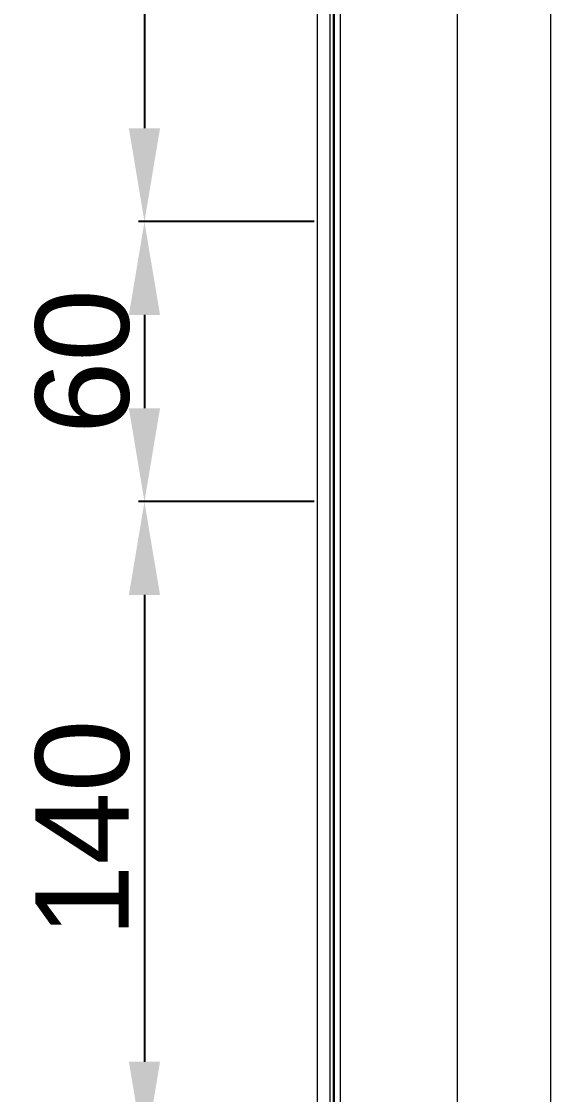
# Model space of a CAD drawing. Header units: millimetres. Extents: x 1359 to 3577, y 1333 to 3557.
# Drawn here: x 1407.7 to 1521.1, y 2909.5 to 3139.4 of the extents above; entities that cross this region are included whole.
import ezdxf

# ---------------------------------------------------------------- set-up
doc = ezdxf.new("R2010")
doc.units = ezdxf.units.MM
doc.layers.add('000-PI-ORMAR', color=2, linetype='Continuous')
doc.layers.add('002-PI-Kabelska kanalica', color=150, linetype='Continuous')
doc.styles.get("Standard").update_dxf_attribs({"font": 'arial.ttf'})
doc.dimstyles.new('ISO-25-lb', dxfattribs={"dimtxt": 8, "dimasz": 8, "dimexe": 1.25, "dimexo": 0.625, "dimtad": 1, "dimtxsty": 'Standard', "dimcen": 5, "dimadec": 0, "dimazin": 0, "dimtfac": 1, "dimtmove": 0, "dimatfit": 3, "dimfxl": 1, "dimarcsym": 0})

# ---------------------------------------------------------------- blocks, each defined once
blk = doc.blocks.new('montazna 2000x1000')
at = {"layer": '000-PI-ORMAR', "color": 0, "linetype": 'ByBlock', "lineweight": 0}
blk.add_line((0, 1890), (0, 0), dxfattribs=at)
blk = doc.blocks.new('*D70')
at = {"layer": '002-PI-Kabelska kanalica', "color": 0, "linetype": 'ByBlock', "lineweight": -2, "ltscale": 0.25, "transparency": 16777216}
for p, q in [((1470.45, 3326.56), (1432.84, 3326.56)), ((1434.09, 3306.56), (1434.09, 3116.56)), ((1470.45, 3096.56), (1432.84, 3096.56))]:
    blk.add_line(p, q, dxfattribs=at)
at = {"layer": '002-PI-Kabelska kanalica', "color": 0, "linetype": 'ByBlock', "ltscale": 0.25, "transparency": 16777216}
for points in [[(1430.76, 3306.56), (1437.43, 3306.56), (1434.09, 3326.56)], [(1430.76, 3116.56), (1437.43, 3116.56), (1434.09, 3096.56)]]:
    blk.add_solid(points, dxfattribs=at)
at = {"layer": 'Defpoints', "color": 0, "linetype": 'ByBlock', "ltscale": 0.25, "transparency": 16777216}
for p in [(1471.07, 3326.56), (1434.09, 3096.56), (1471.07, 3096.56)]:
    blk.add_point(p, dxfattribs=at)
at = {"layer": '002-PI-Kabelska kanalica', "color": 0, "linetype": 'ByBlock', "lineweight": 0, "ltscale": 0.25, "transparency": 16777216, "insert": (1420.87, 3211.56), "char_height": 20, "attachment_point": 5, "rotation": 90}
blk.add_mtext('230', dxfattribs=at)
blk = doc.blocks.new('*D71')
at = {"layer": '002-PI-Kabelska kanalica', "color": 0, "linetype": 'ByBlock', "lineweight": -2, "ltscale": 0.25, "transparency": 16777216}
for p, q in [((1470.45, 3096.56), (1432.84, 3096.56)), ((1434.09, 3076.56), (1434.09, 3056.56)), ((1470.45, 3036.56), (1432.84, 3036.56))]:
    blk.add_line(p, q, dxfattribs=at)
at = {"layer": '002-PI-Kabelska kanalica', "color": 0, "linetype": 'ByBlock', "ltscale": 0.25, "transparency": 16777216}
for points in [[(1430.76, 3076.56), (1437.43, 3076.56), (1434.09, 3096.56)], [(1430.76, 3056.56), (1437.43, 3056.56), (1434.09, 3036.56)]]:
    blk.add_solid(points, dxfattribs=at)
at = {"layer": 'Defpoints', "color": 0, "linetype": 'ByBlock', "ltscale": 0.25, "transparency": 16777216}
for p in [(1471.07, 3096.56), (1434.09, 3036.56), (1471.07, 3036.56)]:
    blk.add_point(p, dxfattribs=at)
at = {"layer": '002-PI-Kabelska kanalica', "color": 0, "linetype": 'ByBlock', "lineweight": 0, "ltscale": 0.25, "transparency": 16777216, "insert": (1420.88, 3066.56), "char_height": 20, "attachment_point": 5, "rotation": 90}
blk.add_mtext('60', dxfattribs=at)
blk = doc.blocks.new('*D72')
at = {"layer": '002-PI-Kabelska kanalica', "color": 0, "linetype": 'ByBlock', "lineweight": -2, "ltscale": 0.25, "transparency": 16777216}
for p, q in [((1470.45, 3036.56), (1432.84, 3036.56)), ((1434.09, 3016.56), (1434.09, 2916.56)), ((1470.45, 2896.56), (1432.84, 2896.56))]:
    blk.add_line(p, q, dxfattribs=at)
at = {"layer": '002-PI-Kabelska kanalica', "color": 0, "linetype": 'ByBlock', "ltscale": 0.25, "transparency": 16777216}
for points in [[(1430.76, 3016.56), (1437.43, 3016.56), (1434.09, 3036.56)], [(1430.76, 2916.56), (1437.43, 2916.56), (1434.09, 2896.56)]]:
    blk.add_solid(points, dxfattribs=at)
at = {"layer": 'Defpoints', "color": 0, "linetype": 'ByBlock', "ltscale": 0.25, "transparency": 16777216}
for p in [(1471.07, 3036.56), (1434.09, 2896.56), (1471.07, 2896.56)]:
    blk.add_point(p, dxfattribs=at)
at = {"layer": '002-PI-Kabelska kanalica', "color": 0, "linetype": 'ByBlock', "lineweight": 0, "ltscale": 0.25, "transparency": 16777216, "insert": (1420.88, 2966.56), "char_height": 20, "attachment_point": 5, "rotation": 90}
blk.add_mtext('140', dxfattribs=at)
blk = doc.blocks.new('*U53')
at = {"layer": '002-PI-Kabelska kanalica', "color": 0, "linetype": 'ByBlock', "lineweight": 0}
blk.add_line((-20, -100), (-20, 1572), dxfattribs=at)

msp = doc.modelspace()

# ---------------------------------------------------------------- linework, layer by layer
at = {"layer": '002-PI-Kabelska kanalica', "color": 0, "linetype": 'ByBlock', "lineweight": 0}
for p, q in [((1474.759, 3400.655), (1474.759, 1416.155)), ((1476.071, 1416.155), (1476.071, 3400.655)), ((1471.071, 3379.957), (1471.071, 1428.957)), ((1473.79, 3379.957), (1473.79, 1428.957)), ((1474.571, 1429.155), (1474.571, 3380.018))]:
    msp.add_line(p, q, dxfattribs=at)

# ---------------------------------------------------------------- block references
msp.add_blockref('montazna 2000x1000', (1521.071, 1461.556), dxfattribs=at)
at = {"layer": '002-PI-Kabelska kanalica', "color": 0, "linetype": 'ByBlock', "lineweight": 0, "xscale": -1, "rotation": 180}
msp.add_blockref('*U53', (1521.071, 3251.556), dxfattribs=at)

# ---------------------------------------------------------------- dimensions: what is measured, and where the dimension line sits
at = {"layer": '002-PI-Kabelska kanalica', "color": 0, "linetype": 'ByBlock', "lineweight": 0, "ltscale": 0.25}
for base, p1, p2, text, picture, middle in [((1434.092, 3096.556), (1471.071, 3326.556), (1471.071, 3096.556), '230', '*D70', (1420.874, 3211.556)), ((1434.092, 3036.556), (1471.071, 3096.556), (1471.071, 3036.556), '60', '*D71', (1420.881, 3066.556)), ((1434.092, 2896.556), (1471.071, 3036.556), (1471.071, 2896.556), '140', '*D72', (1420.881, 2966.556))]:
    dim = msp.add_linear_dim(base=base, p1=p1, p2=p2, angle=90, text=text, dimstyle='ISO-25-lb', override={"dimtxt": 20, "dimasz": 20, "dimgap": 3}, dxfattribs=at)
    dim.commit()
    dim.dimension.update_dxf_attribs({"geometry": picture, "text_midpoint": middle})

doc.saveas('drawing.dxf')
